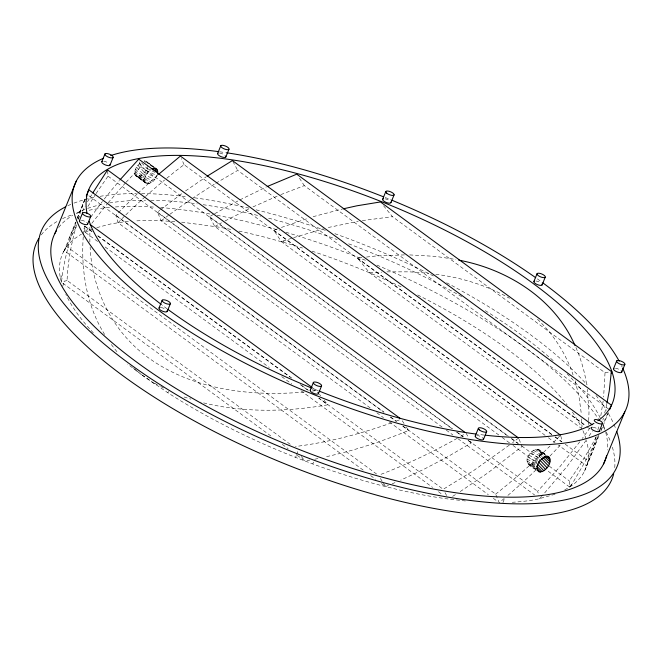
<?xml version="1.0" encoding="UTF-8"?>
<svg xmlns="http://www.w3.org/2000/svg" width="662" height="662" viewBox="0 0 662 662"><rect width="100%" height="100%" fill="white"/><g stroke="black" fill="none" stroke-linecap="round" stroke-linejoin="round"><path stroke-width="0.5" stroke-dasharray="3.31 2.48" d="M290.196 444.285L67.077 280.448C67.83 261.382 71.513 242.507 76.726 224.178M83.238 236.731C80.913 270.386 86.556 305.571 104.646 334.509M89.867 227.289L89.867 242.044M588.568 424.615L588.667 421.702M588.7 420.734L589.006 412.021L587.26 389.273M383.571 205.774L392.45 216.673L605.027 372.764L603.62 397.018M535.74 469.449C529.881 467.074 523.915 461.315 528.764 455.183C530.808 452.072 534.151 448.704 538.206 449.308L546.2 455.067M157.655 173.717C156.381 178.599 152.128 184.11 146.583 183.597L135.487 175.562L134.833 174.445L134.808 171.119L136.446 167.114L140.956 162.157L149.372 170.895L151.027 169.546M134.833 174.445L145.557 182.952C143.149 178.823 146.525 173.899 149.372 170.895M535.632 468.853L527.995 463.764C534.648 466.842 542.252 455.928 539.232 449.953L546.125 455.423M75.965 222.035C69.055 241.514 63.693 261.664 61.483 282.244L272.314 437.052M83.387 234.753L84.38 226.139L86.896 225.121M603.156 400.982L600.608 417.035M606.715 404.217L604.696 413.204M363.157 470.094L64.28 250.641L75.609 222.142M595.99 436.937L593.905 444.773L586.656 465.858L558.38 445.096M597.811 430.085L598.853 426.163M602.875 420.064L603.396 418.103M146.583 183.597L135.487 175.562L136.513 176.2C142.057 176.721 146.31 171.21 147.585 166.328M78.083 219.321L84.124 201.38M597.935 436.399L594.443 446.784L586.656 465.858M564.669 489.963L570.619 486.429A282.773 99.49 22.2 0 0 584.513 471.203L586.937 465.163A282.773 99.49 22.2 0 0 586.524 440.702M77.239 218.261L85.208 198.716M603.09 425.691L608.419 412.558M67.077 280.448L61.483 282.244L60.507 278.71A282.773 99.49 22.2 0 1 63.428 251.99L64.777 248.689M77.164 218.319L84.976 199.179M60.507 278.71L62.435 274.002M92.134 231.518L84.653 226.023L84.926 230.707L84.099 232.734L91.902 229.259M62.609 286.356L64.835 280.887M465.361 500.977L446.428 498.784A282.773 99.49 22.2 0 1 398.334 489.731L381.577 485.594A282.773 99.49 22.2 0 1 312.795 463.954L295.542 457.384A282.773 99.49 22.2 0 1 167.867 392.773L142.148 375.089M167.867 392.773L168.438 391.374M238.924 231.079A282.773 99.49 22.2 0 1 266.364 237.6L283.377 242.267L283.99 240.761L292.687 237.939M295.542 457.384L296.286 455.564M296.65 454.653L297.768 451.923L296.559 450.441M312.795 463.954L313.565 462.076M502.938 502.623L504.816 498.014L499.148 502.607L495.648 494.133L403.199 426.245M570.619 486.429L583.197 465.047L593.607 445.824L598.812 434.851M584.513 471.203L599.226 435.166M600.773 431.367L602.71 426.626L601.41 429.373M68.972 238.411L76.329 222.871M64.28 250.641L76.858 225.61M603.967 421.636L607.865 413.411M78.066 219.221L79.481 216.598M82.32 211.352L85.166 206.114M87.525 201.745L91.662 194.769M596.239 436.812L590.09 448.166L578.406 467.339L569.262 480.844L569.626 487.017L546.307 469.896M87.955 206.412L95.51 194.388M63.428 251.99L66.961 246.413A282.773 99.49 22.2 0 1 81.434 234.183M96.073 193.561L108.03 176.166L107.55 169.911M590.016 427.9L582.287 438.459M586.151 440.313L567.45 465.974L542.302 495.689M589.048 436.035L592.523 430.912M569.626 487.017L571.521 484.22M90.768 217.07L102.387 201.521M97.628 241.456L85.133 232.279L89.403 226.561M91.844 223.293L107.451 203.59M579.846 441.736L559.167 467.629L537.627 491.287L538.909 495.697M104.224 199.063L119.392 180.536M108.08 202.812L125.341 183.035M126.012 182.282L140.932 166.667L139.285 161.023M560.16 445.22L558.968 446.552A564.347 444.508 -19.6 0 1 549.774 456.217M541.632 496.434L539.638 498.668L537.974 497.443M370.166 407.9L118.035 222.771L115.842 215.258L137.1 193.958M118.035 222.771L123 217.657A564.347 444.508 -19.6 0 1 125.126 215.572M550.072 445.948C532.893 463.061 514.697 479.123 495.648 494.133M553.556 442.357L559.82 435.894M137.82 193.271L157.043 175.711L145.954 170.333M442.108 427.056L161.172 220.777L157.498 212.171L159.782 210.326M160.552 209.705L183.076 192.683M518.545 438.021L512.529 442.746M551.703 434.603L184.069 164.673L179.609 168.007A564.347 444.508 -19.6 0 0 165.392 179.394M161.172 220.777L169.083 214.869M169.877 214.273L191.177 199.188M509.285 445.17L473.818 470.442L443.209 489.301L319.258 398.284M185.55 190.929L206.445 176.638M192.013 198.617L214.918 183.804M215.771 183.266L237.716 170.391L585.862 426.014M470.541 441.397L471.319 442.919L446.776 457.268L424.764 468.853L400.667 480.207M452.626 496.368L455.994 494.241M460.206 491.576L487.786 472.966L522.045 446.494L518.934 438.964M498.834 435.033L214.819 226.495L209.498 216.689L213.776 214.207M214.629 213.718L238.99 200.363M214.819 226.495L221.53 222.796M457.219 438.335C432.121 452.353 406.112 464.848 379.194 474.985M460.777 436.275L465.221 433.701M239.867 199.899L266.347 186.949M225.055 220.942L249.284 208.671M252.983 206.908L277.121 196.184M280.837 194.603L304.313 185.617L609.561 409.753M406.36 427.048L408.537 430.482C381.395 441.695 353.351 450.88 324.62 457.053M381.478 483.541L385.64 486.595L388.453 485.395M392.21 483.798L395.032 482.606M545.074 435.323L281.416 241.729L273.845 230.268L277.635 228.853M281.416 227.43L308.277 218.237M281.416 241.729L283.99 240.761M391.556 422.828C360.442 433.966 328.244 442.357 295.434 446.511M396.381 421.015L400.245 419.567M96.793 227.637L110.455 224.013L121.121 222.267A282.773 99.49 22.2 0 1 129.694 221.348M555.062 494.257L537.494 499.181A282.773 99.49 22.2 0 1 512.272 502.268M293.655 237.625L323.495 228.812M313.118 216.664L342.105 209.093M328.286 227.496L358.225 221.29M314.723 459.246L318.679 458.369M605.027 372.764L609.694 371.837M362.304 220.603L392.45 216.673M324.19 400.311L327.707 404.805C285.711 412.136 241.978 412.807 200.478 402.115M297.312 455.406L304.81 460.918L309.766 460.082M582.121 428.877L369.545 272.785L357.554 258.064L362.519 257.501M366.491 257.055L376.421 255.929L404.722 254.887M304.181 391.995L302.145 392.227C249.177 396.53 192.328 389.479 148.222 357.67C112.979 332.291 91.985 290.039 90.123 246.959M312.348 391.077L316.428 390.621L313.093 388.172M369.545 272.785L381.775 272.132M386.873 271.867L409.687 271.85L428.728 273.257M409.662 254.92L435.613 256.376L455.779 259.463M174.859 221.547L158.127 220.628A282.773 99.49 22.2 0 0 134.659 220.984M181.62 222.134L217.111 226.859A282.773 99.49 22.2 0 1 232.147 229.673M154.469 167.436L146.724 161.751L144.167 160.841L147.717 164.093M435.819 274.291C461.563 277.593 486.86 285.372 509.45 298.272M184.086 396.993L190.838 399.103M144.597 172.219L156.025 177.722M528.764 455.183L538.438 459.833M527.746 457.194L536.99 461.679M142.992 173.866L154.668 179.617M530.13 453.288L540.002 458.154M146.972 168.322L154.982 172.368M527.134 459.188L536.038 463.69M141.254 175.149L153.063 181.264M531.727 451.641L541.715 456.813M154.445 383.182L159.799 385.987M160.692 386.459L164.259 388.329M526.969 461.025L535.5 465.651M139.5 175.993L151.325 182.547M533.464 450.359L545.289 456.912M527.258 462.589L535.409 467.446M137.853 176.324L149.571 183.382M535.219 449.523L546.1 456.077M136.513 176.2L147.916 183.713M536.874 449.192L547.457 456.168M153.402 166.882L147.46 162.926L146.724 161.751L154.047 167.213M142.14 375.122L154.238 383.703M538.206 449.308L546.133 455.051M357.554 258.064L585.961 425.774M586.689 426.626L590.024 429.075M273.845 230.268L551.901 434.438M555.236 436.879L561.897 441.769M565.224 444.219L588.535 461.331M555.037 437.052L561.699 441.943M548.401 437.764L555.054 442.655M209.498 216.689L508.466 436.208M511.792 438.649L518.462 443.548M521.788 445.989L539.282 458.832M549.27 466.172L569.262 480.844M140.932 166.667L507.895 436.109M511.221 438.55L517.883 443.441M502.16 437.483L509.657 442.986M512.992 445.435L537.139 463.168M157.498 212.171L452.593 428.852M457.599 432.526L463.433 436.812M468.431 440.478L537.627 491.287M108.03 176.166L452.154 428.844M456.317 431.905L462.986 436.796M467.984 440.47L471.319 442.919M446.271 430.11L452.94 435.008M457.947 438.683L534.639 494.994M115.842 215.258L384.043 412.186M390.704 417.077L396.53 421.355M88.849 195.753L383.563 412.145M390.216 417.035L396.05 421.313M402.711 426.204L408.537 430.482M376.827 412.79L383.48 417.672M389.306 421.951L488.324 494.663M493.322 498.329L497.476 501.382M97.959 235.796L291.801 378.126M301.781 385.45L308.442 390.34M84.38 226.139L91.877 231.642M97.711 235.929L290.213 377.274M300.209 384.614L308.542 390.737M318.546 398.077L327.707 404.805M105.126 246.959L269.277 367.484M281.772 376.661L291.776 384.01M300.937 390.737L432.592 487.406M438.426 491.684L442.588 494.746M65.919 245.933L378.316 475.316M370.654 475.589L375.644 479.263M282.31 444.392L288.144 448.679M529.12 464.476L535.624 469.333M133.393 368.055L135.776 370M136.571 370.654L141.329 374.543L127.7 364.1M530.552 464.666L535.26 468.597M145.607 161.04L152.665 166.923M539.886 451.062L544.296 454.885M134.609 172.931L144.904 181.843M532.107 464.261L535.657 467.513M540.118 452.576L543.634 455.87M134.808 171.119L144.672 180.321M533.762 463.35L535.161 464.741M539.911 454.389L542.087 456.557M135.437 169.133L144.879 178.517M537.494 319.274C553.647 334.558 566.068 353.831 573.077 374.949M539.282 456.375L540.68 457.823M535.417 462.01L536.824 463.466M136.446 167.114L145.508 176.531M139.301 163.497L147.833 172.583M137.762 165.194L146.517 174.511M319.456 394.329L320.665 395.81M111.307 344.546L118.15 353.218M301.293 456.416L304.81 460.918M299.447 178.252L304.313 185.617M402.239 420.759L404.283 423.862M380.36 478.419L385.64 486.595M466.106 433.188L468.804 438.161M445.013 492.611L446.809 495.921M232.875 161.47L237.716 170.391M575.957 347.517C581.079 359.565 584.918 372.267 586.681 385.259M184.069 164.673L181.421 158.549M560.78 436.059L562.295 441.571M575.154 380.774L578.927 396.116L581.335 413.824M84.926 230.707L85.133 232.279M581.592 418.839L582.014 426.866M93.334 332.862A282.773 99.49 22.2 0 1 90.148 329.395M89.527 328.708A282.773 99.49 22.2 0 1 65.819 294.317M283.377 242.267A282.773 99.49 22.2 0 1 302.468 248.051M312.067 251.171A282.773 99.49 22.2 0 1 403.158 287.854M417.697 294.971A282.773 99.49 22.2 0 1 567.177 404.995M572.398 412.112A282.773 99.49 22.2 0 1 581.741 428.066M582.932 430.672A282.773 99.49 22.2 0 1 586.259 439.75M536.096 469.821A564.347 444.508 -19.6 0 1 507.886 495.399M125.838 214.877A564.347 444.508 -19.6 0 1 144.788 197.119M145.541 196.448A564.347 444.508 -19.6 0 1 164.615 180.031M58.703 227.455A297.66 104.728 22.2 0 1 72.638 215.34M76.734 213.056A297.66 104.728 22.2 0 1 84.951 209.391M87.624 208.414A297.66 104.728 22.2 0 1 104.48 203.871M109.462 202.961A297.66 104.728 22.2 0 1 145.698 200.205M150.638 200.23A297.66 104.728 22.2 0 1 197.317 203.879M203.193 204.707A297.66 104.728 22.2 0 1 260.72 216.168M268.598 218.179A297.66 104.728 22.2 0 1 337.165 239.553M348.659 243.806A297.66 104.728 22.2 0 1 461.927 296.758M485.279 310.643A297.66 104.728 22.2 0 1 554.971 362.246M567.061 373.807A297.66 104.728 22.2 0 1 600.575 418.665M603.363 425.145A297.66 104.728 22.2 0 1 605.482 431.525M605.73 432.418A297.66 104.728 22.2 0 1 607.493 450.003M484.121 435.066A282.773 99.49 22.2 0 1 477.079 434.198M318.298 390.737A282.773 99.49 22.2 0 1 312.58 388.42M167.081 308.798A282.773 99.49 22.2 0 1 162.157 305.116M41.267 234.894A311.057 109.445 22.2 0 1 57.503 221.265M62.567 218.642A311.057 109.445 22.2 0 1 72.439 214.67M76.353 213.412A311.057 109.445 22.2 0 1 81.194 212.055M89.097 210.251A311.057 109.445 22.2 0 1 110.513 207.305M115.411 206.949A311.057 109.445 22.2 0 1 155.727 207.198M160.676 207.545A311.057 109.445 22.2 0 1 212.262 214.422M217.161 215.34A311.057 109.445 22.2 0 1 279.314 230.335M285.91 232.263A311.057 109.445 22.2 0 1 365.639 260.398M376.91 265.09A311.057 109.445 22.2 0 1 598.407 418.889M603.181 426.527A311.057 109.445 22.2 0 1 605.713 431.103M606.185 432.005A311.057 109.445 22.2 0 1 610.538 441.769M612.383 447.206A311.057 109.445 22.2 0 1 614.659 468.382M67.83 205.741A311.057 109.445 22.2 0 1 71.264 204.21M73.962 203.126A311.057 109.445 22.2 0 1 96.247 196.986M100.111 196.316A311.057 109.445 22.2 0 1 136.413 193.527M141.56 193.536A311.057 109.445 22.2 0 1 186.659 196.755M194.537 197.797A311.057 109.445 22.2 0 1 249.359 208.207M256.128 209.837A311.057 109.445 22.2 0 1 325.34 230.343M334.864 233.686A311.057 109.445 22.2 0 1 433.428 275.955M446.627 282.773A311.057 109.445 22.2 0 1 587.128 384.879M596.023 395.479A311.057 109.445 22.2 0 1 606.425 410.25M608.452 413.626A311.057 109.445 22.2 0 1 613.202 422.704M614.005 424.483A311.057 109.445 22.2 0 1 616.132 429.746M219.635 151.78A297.66 104.728 22.2 0 1 225.469 152.608M385.243 197.516A297.66 104.728 22.2 0 1 390.944 199.833M537.312 278.851A297.66 104.728 22.2 0 1 542.029 282.26M621.477 365.565A297.66 104.728 22.2 0 1 622.288 367.278M476.706 435.455A4.469 1.572 22.2 0 1 482.581 437.739M593.053 427.271A4.469 1.572 22.2 0 1 598.1 429.266M615.445 368.254A4.469 1.572 22.2 0 1 619.615 369.677M535.831 280.978A4.469 1.572 22.2 0 1 540.887 282.964M385.085 198.832A4.469 1.572 22.2 0 1 390.034 201.041M219.569 153.038A4.469 1.572 22.2 0 1 225.303 155.611M103.719 161.255A4.469 1.572 22.2 0 1 107.889 162.678M81.318 220.272A4.469 1.572 22.2 0 1 87.061 222.846M160.932 307.557A4.469 1.572 22.2 0 1 165.988 309.543M312.15 389.761A4.469 1.572 22.2 0 1 316.32 391.184"/><path stroke-width="0.99" d="M606.905 403.208L609.247 391.035L611.357 371.498L380.451 201.951L356.959 205.791L343.09 208.869M157.655 173.717L157.531 170.316L155.098 168.007M549.303 457.343L548.277 456.706C541.516 455.886 533.307 466.809 539.191 471.865C545.91 472.61 554.127 460.951 547.714 456.192M86.292 196.043L88.816 189.82L400.378 418.591M609.594 409.753L611.431 405.218L296.75 174.164L267.274 186.51M54.979 233.322L76.296 181.082M101.832 161.627L104.985 153.89M79.432 220.653L82.593 212.907M109.942 165.268L113.103 157.531A4.469 1.572 22.2 0 0 107.873 153.683A4.469 1.572 22.2 0 0 106.16 155.918A4.469 1.572 22.2 0 0 113.103 157.531M87.549 224.286L90.711 216.548A4.469 1.572 22.2 0 0 85.481 212.709A4.469 1.572 22.2 0 0 83.768 214.935A4.469 1.572 22.2 0 0 90.711 216.548M217.682 153.418L220.835 145.673M159.046 307.929L162.207 300.192M225.792 157.051L228.953 149.314A4.469 1.572 22.2 0 0 223.723 145.475A4.469 1.572 22.2 0 0 222.01 147.7A4.469 1.572 22.2 0 0 228.953 149.314M167.163 311.57L170.324 303.825A4.469 1.572 22.2 0 0 165.095 299.985A4.469 1.572 22.2 0 0 163.382 302.211A4.469 1.572 22.2 0 0 170.324 303.825M382.636 199.336L385.797 191.599M310.263 390.133L313.416 382.396M390.944 202.597L394.105 194.851M318.381 393.774L321.533 386.037A4.469 1.572 22.2 0 0 316.304 382.189A4.469 1.572 22.2 0 0 314.591 384.415A4.469 1.572 22.2 0 0 321.533 386.037M533.944 281.35L537.105 273.613M475.217 436.068L478.369 428.331M542.062 284.991L545.215 277.246A4.469 1.572 22.2 0 0 539.985 273.406A4.469 1.572 22.2 0 0 538.272 275.632A4.469 1.572 22.2 0 0 545.215 277.246M483.533 439.295L486.686 431.558M611.299 373.219L611.92 371.705L611.349 371.787M613.558 368.635L616.719 360.889M621.676 372.267L624.829 364.53A4.469 1.572 22.2 0 0 619.599 360.691A4.469 1.572 22.2 0 0 617.886 362.917A4.469 1.572 22.2 0 0 624.829 364.53M599.276 431.285L602.437 423.548A4.469 1.572 22.2 0 0 597.207 419.708A4.469 1.572 22.2 0 0 595.494 421.934A4.469 1.572 22.2 0 0 602.437 423.548M603.496 464.079L624.812 411.838M92.721 193.023L107.55 169.911L465.278 432.576M120.07 179.774L138.739 159.145L518.545 438.021M158.557 174.379L180.395 156.066L560.524 435.174M207.305 176.1L232.395 160.576L592.159 424.739M152.69 168.645L154.238 168.239L156.795 169.141M458.667 260.116C507.506 269.227 554.88 298.91 575.079 345.688M151.855 168.636L157.821 171.88M153.46 167.883L157.531 170.316M89.974 224.344L312.265 387.56M547.656 456.631L549.957 458.46M536.832 469.904L539.191 471.865M545.769 456.151L550.188 459.974M536.361 468.158L540.622 472.064M544.346 456.523L549.981 461.786M536.568 466.122L542.17 471.65M542.815 457.276L549.352 463.764M541.375 458.551L548.343 465.791M537.519 464.194L543.833 470.748M539.621 459.833L547.027 467.711M538.272 461.712L545.488 469.399M606.558 455.812A297.66 104.728 22.2 0 1 288.98 445.385A297.66 104.728 22.2 0 1 56.427 230.748M622.727 368.221A297.66 104.728 22.2 0 1 313.589 394.486A297.66 104.728 22.2 0 1 103.413 158.309M110.769 155.545A297.66 104.728 22.2 0 1 218.634 151.639M226.429 152.748A297.66 104.728 22.2 0 1 383.339 196.755M391.896 200.222A297.66 104.728 22.2 0 1 535.715 277.717M542.807 282.831A297.66 104.728 22.2 0 1 619.227 361.229M616.736 431.467A311.057 109.445 22.2 0 1 288.516 450.284A311.057 109.445 22.2 0 1 65.373 206.949M87.094 213.569A282.773 99.49 22.2 0 1 386.5 203.673A282.773 99.49 22.2 0 1 597.976 420.742M593.946 423.374A282.773 99.49 22.2 0 1 485.114 435.174M476.069 434.065A282.773 99.49 22.2 0 1 319.258 391.118M311.628 388.031A282.773 99.49 22.2 0 1 167.916 309.411M161.346 304.495A282.773 99.49 22.2 0 1 89.188 221.216M613.707 473.777A311.057 109.445 22.2 0 1 282.07 462.705A311.057 109.445 22.2 0 1 38.686 238.668M483.169 438.31A4.469 1.572 22.2 0 1 479.528 439.419A4.469 1.572 22.2 0 1 475.457 435.728M599.226 430.399A4.469 1.572 22.2 0 1 594.236 430.755A4.469 1.572 22.2 0 1 592.2 427.255M621.179 370.828A4.469 1.572 22.2 0 1 617.712 372.16A4.469 1.572 22.2 0 1 613.947 368.362M542.013 284.097A4.469 1.572 22.2 0 1 537.552 284.685A4.469 1.572 22.2 0 1 534.333 281.077M390.911 202.142A4.469 1.572 22.2 0 1 385.814 202.258A4.469 1.572 22.2 0 1 383.406 198.79M225.742 156.166A4.469 1.572 22.2 0 1 221.29 156.745A4.469 1.572 22.2 0 1 218.071 153.145M109.892 164.383A4.469 1.572 22.2 0 1 105.44 164.962A4.469 1.572 22.2 0 1 102.221 161.363M87.5 223.4A4.469 1.572 22.2 0 1 83.048 223.979A4.469 1.572 22.2 0 1 79.829 220.38M167.114 310.685A4.469 1.572 22.2 0 1 162.116 311.032A4.469 1.572 22.2 0 1 160.088 307.532M317.884 392.334A4.469 1.572 22.2 0 1 314.417 393.667A4.469 1.572 22.2 0 1 310.652 389.86M479.313 429.895A4.469 1.572 22.2 0 0 486.446 431.897A4.469 1.572 22.2 0 0 481.828 428.041A4.469 1.572 22.2 0 0 479.313 429.895M386.707 193.147A4.469 1.572 22.2 0 0 393.849 195.191A4.469 1.572 22.2 0 0 389.289 191.335A4.469 1.572 22.2 0 0 386.707 193.147"/></g></svg>
